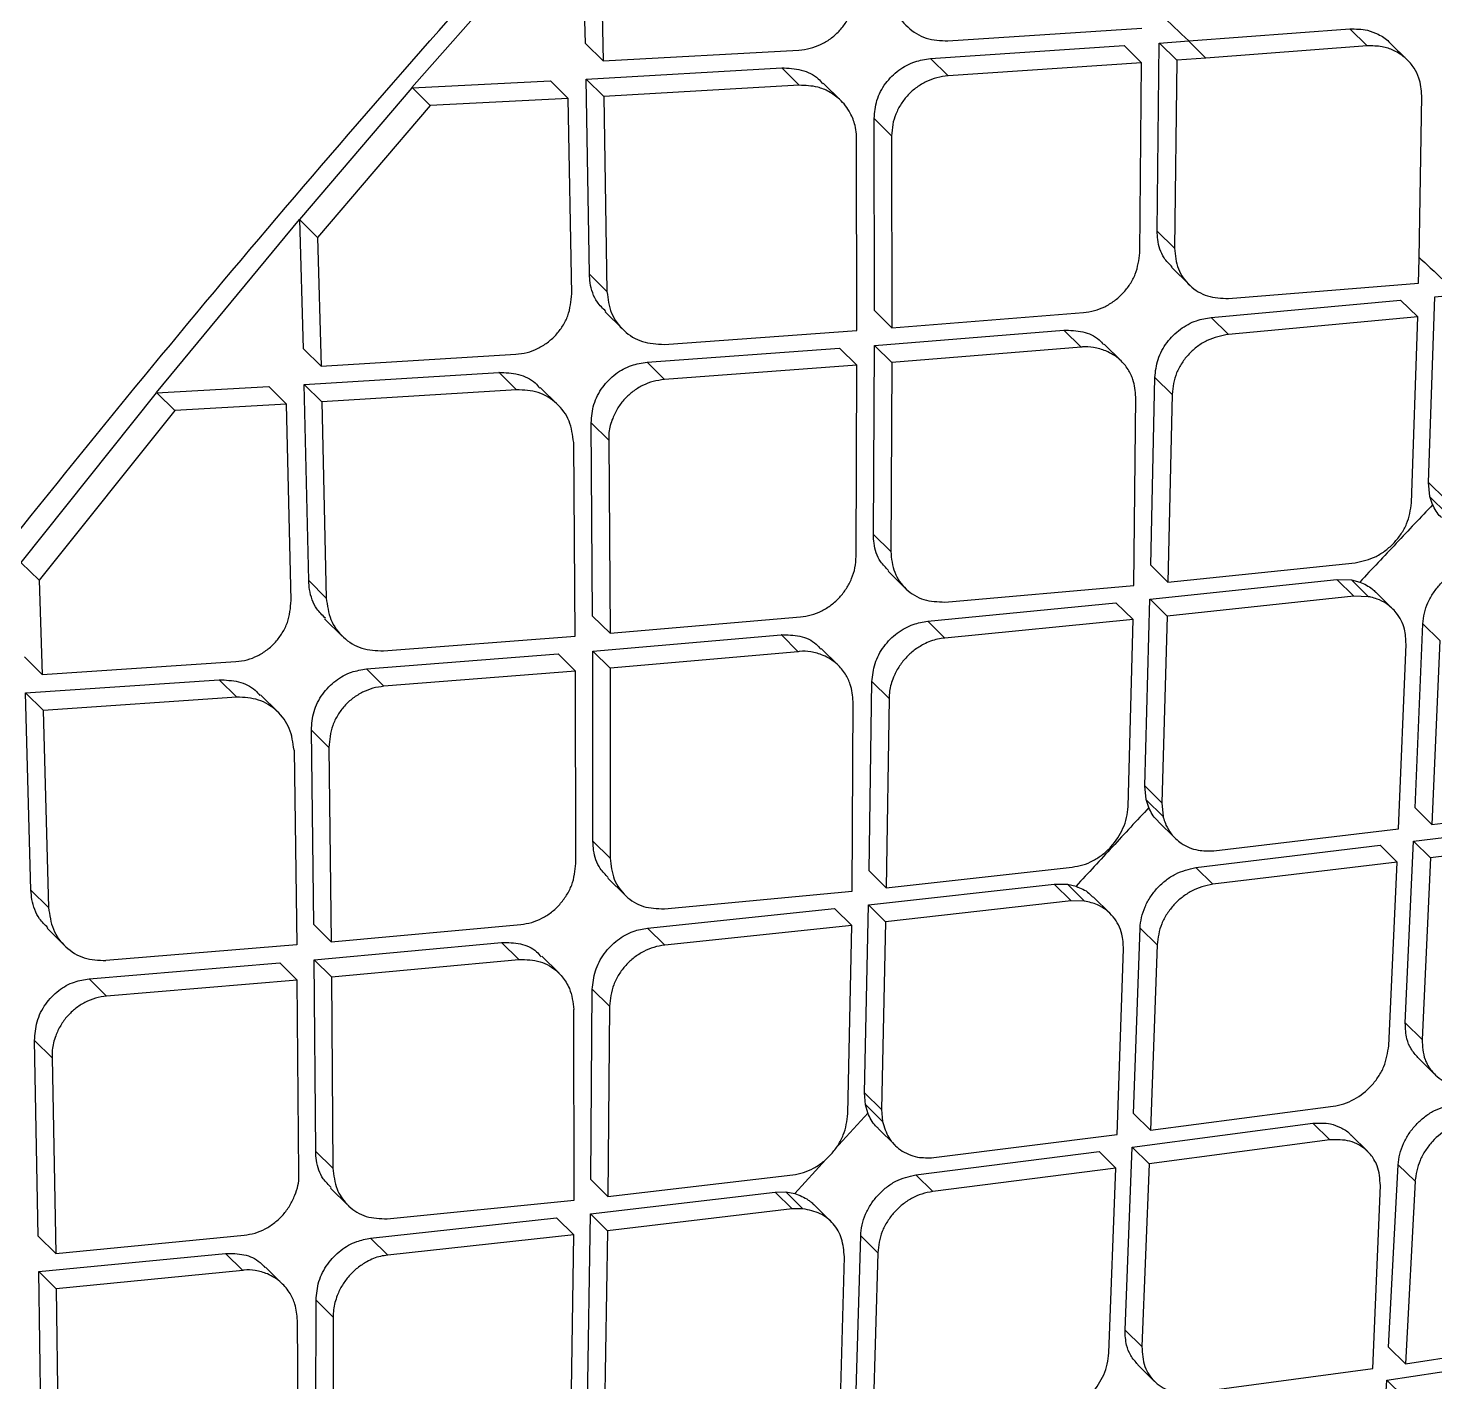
# Model space of a CAD drawing. Extents: x 525 to 613, y 487 to 635.
# Drawn here: x 534.818 to 536.027, y 580.897 to 582.06 of the extents above; entities that cross this region are included whole.
import ezdxf

# ---------------------------------------------------------------- set-up
doc = ezdxf.new("R2010")
doc.units = 0
doc.header["$MEASUREMENT"] = 0
doc.layers.add('1', color=4, linetype='Continuous')
doc.layers.add('STD TEST', color=3, linetype='Continuous')

# ---------------------------------------------------------------- blocks, each defined once
blk = doc.blocks.new('2023 VANGUARD')
at = {"layer": '1', "color": 3, "linetype": 'Continuous', "lineweight": 25}
for p, q in [((-33.6629, -10.6445), (-33.6657, -10.5177)), ((-33.6504, -10.5333), (-33.6476, -10.6595)), ((-33.8034, -10.6726), (-33.7052, -10.5612)), ((-33.3513, -10.6423), (-33.1847, -10.6313)), ((-33.1444, -10.6423), (-33.006, -10.6319)), ((-32.9912, -10.6466), (-33.006, -10.6319)), ((-33.6476, -10.6595), (-33.6629, -10.6445)), ((-33.3663, -10.6575), (-33.1999, -10.6463)), ((-33.1849, -10.661), (-33.1999, -10.6463)), ((-33.1715, -10.8056), (-33.1698, -10.6441)), ((-33.1698, -10.6441), (-33.1445, -10.6423)), ((-33.1697, -10.6441), (-33.1548, -10.6589)), ((-33.1297, -10.657), (-33.1446, -10.6423)), ((-32.9912, -10.6466), (-33.1297, -10.657)), ((-32.9565, -10.6587), (-32.9713, -10.6441)), ((-33.6476, -10.6595), (-33.4794, -10.6501)), ((-33.3512, -10.6723), (-33.3662, -10.6575)), ((-33.1548, -10.6589), (-33.1567, -10.8202)), ((-33.1297, -10.657), (-33.1548, -10.6589)), ((-33.8119, -10.6824), (-33.8034, -10.6726)), ((-33.6623, -10.675), (-33.4942, -10.6654)), ((-33.4942, -10.6654), (-33.4791, -10.6804)), ((-33.1849, -10.661), (-33.3512, -10.6723)), ((-33.1865, -10.8242), (-33.1849, -10.661)), ((-33.9083, -10.7957), (-33.8118, -10.6826)), ((-33.8118, -10.6827), (-33.6929, -10.6767)), ((-33.7961, -10.6978), (-33.8114, -10.6827)), ((-33.6776, -10.6917), (-33.6929, -10.6767)), ((-33.6594, -10.8426), (-33.6623, -10.675)), ((-33.647, -10.6901), (-33.6622, -10.675)), ((-33.4791, -10.6804), (-33.647, -10.6901)), ((-33.4434, -10.6935), (-33.4585, -10.6786)), ((-33.6776, -10.6917), (-33.7961, -10.6978)), ((-33.6746, -10.8595), (-33.6776, -10.6917)), ((-33.647, -10.6901), (-33.6443, -10.8576)), ((-32.9465, -10.8292), (-32.9442, -10.6894)), ((-33.7961, -10.6978), (-33.8929, -10.8112)), ((-33.4145, -10.874), (-33.4147, -10.7089)), ((-33.3997, -10.7238), (-33.4147, -10.7089)), ((-33.4295, -10.891), (-33.43, -10.7258)), ((-33.3997, -10.7238), (-33.3995, -10.8888)), ((-34.0315, -10.9444), (-33.9085, -10.7956)), ((-33.9052, -10.9067), (-33.9083, -10.7957)), ((-33.8929, -10.8112), (-33.9083, -10.796)), ((-33.1567, -10.8202), (-33.1715, -10.8056)), ((-33.8929, -10.8112), (-33.8899, -10.9217)), ((-32.9469, -10.8504), (-32.9465, -10.8292)), ((-33.1591, -10.8369), (-33.1442, -10.8516)), ((-33.6443, -10.8576), (-33.6594, -10.8426)), ((-33.1102, -10.8636), (-32.9469, -10.8504)), ((-33.1251, -10.8798), (-32.9624, -10.8649)), ((-32.9477, -10.8794), (-32.9624, -10.8649)), ((-32.9385, -11.0215), (-32.933, -10.8621)), ((-32.933, -10.8621), (-32.9124, -10.8602)), ((-33.6458, -10.8751), (-33.6307, -10.89)), ((-33.4145, -10.874), (-33.3995, -10.8888)), ((-33.3995, -10.8888), (-33.235, -10.8757)), ((-33.1103, -10.8944), (-33.1251, -10.8798)), ((-32.9477, -10.8794), (-33.1103, -10.8944)), ((-32.953, -11.039), (-32.9477, -10.8794)), ((-33.5952, -10.903), (-33.4295, -10.891)), ((-33.4145, -10.9039), (-33.2518, -10.8907)), ((-33.2369, -10.9054), (-33.2518, -10.8907)), ((-33.8899, -10.9217), (-33.9052, -10.9067)), ((-33.8899, -10.9217), (-33.7226, -10.9115)), ((-33.6099, -10.9183), (-33.4445, -10.9062)), ((-33.4295, -10.9209), (-33.4445, -10.9062)), ((-33.4154, -11.0663), (-33.4145, -10.9039)), ((-33.3996, -10.9186), (-33.4145, -10.9039)), ((-33.2369, -10.9054), (-33.3996, -10.9186)), ((-33.2023, -10.9174), (-33.2172, -10.9028)), ((-33.5949, -10.9332), (-33.6099, -10.9183)), ((-33.4295, -10.9209), (-33.5949, -10.9332)), ((-33.4302, -11.0851), (-33.4295, -10.9209)), ((-33.3996, -10.9186), (-33.4005, -11.0809)), ((-33.9044, -10.9374), (-33.7372, -10.927)), ((-33.9006, -11.1059), (-33.9044, -10.9374)), ((-33.8892, -10.9524), (-33.9044, -10.9374)), ((-33.7372, -10.9269), (-33.7221, -10.9419)), ((-33.177, -11.0927), (-33.1736, -10.9313)), ((-33.1588, -10.9459), (-33.1736, -10.9313)), ((-34.1476, -11.0902), (-34.0314, -10.9446)), ((-34.0314, -10.9446), (-33.9349, -10.9392)), ((-34.0157, -10.9597), (-34.0311, -10.9446)), ((-33.9349, -10.9392), (-33.9196, -10.9542)), ((-33.7221, -10.9419), (-33.8892, -10.9524)), ((-33.6865, -10.9549), (-33.7016, -10.94)), ((-33.1916, -11.1102), (-33.1899, -10.9482)), ((-33.1588, -10.9459), (-33.1623, -11.1072)), ((-34.0157, -10.9597), (-34.1323, -11.1056)), ((-33.9196, -10.9542), (-34.0157, -10.9597)), ((-33.9157, -11.123), (-33.9196, -10.9542)), ((-33.8892, -10.9524), (-33.8855, -11.1209)), ((-33.6567, -11.1363), (-33.6579, -10.9703)), ((-33.6428, -10.9852), (-33.6579, -10.9703)), ((-33.6428, -10.9852), (-33.6417, -11.1511)), ((-33.6715, -11.1535), (-33.6729, -10.9873)), ((-32.9373, -11.0337), (-32.9385, -11.0215)), ((-32.9239, -11.0359), (-32.9385, -11.0215)), ((-32.9349, -11.0406), (-32.9373, -11.0337)), ((-32.9226, -11.0483), (-32.9372, -11.0339)), ((-33.4005, -11.0809), (-33.4154, -11.0663)), ((-34.1323, -11.1056), (-34.1476, -11.0905)), ((-33.177, -11.0927), (-33.1623, -11.1072)), ((-33.1623, -11.1072), (-33.0015, -11.0905)), ((-34.1323, -11.1056), (-34.1297, -11.1865)), ((-33.8855, -11.1209), (-33.9006, -11.1059)), ((-33.4028, -11.0978), (-33.388, -11.1124)), ((-33.1778, -11.1219), (-33.0172, -11.105)), ((-33.0172, -11.105), (-33.0046, -11.1053)), ((-33.0026, -11.1194), (-33.0171, -11.105)), ((-33.0046, -11.1053), (-32.9975, -11.1072)), ((-32.99, -11.1197), (-33.0046, -11.1053)), ((-33.354, -11.1243), (-33.1916, -11.1102)), ((-33.0026, -11.1194), (-33.1631, -11.1364)), ((-32.99, -11.1197), (-33.0026, -11.1194)), ((-32.9691, -11.1303), (-32.9837, -11.1159)), ((-33.3687, -11.1407), (-33.207, -11.1249)), ((-33.1923, -11.1394), (-33.207, -11.1249)), ((-33.1823, -11.2822), (-33.1778, -11.1219)), ((-33.1631, -11.1364), (-33.1777, -11.1219)), ((-33.8869, -11.1386), (-33.8718, -11.1535)), ((-33.6417, -11.1511), (-33.6567, -11.1363)), ((-33.6417, -11.1511), (-33.4781, -11.1371)), ((-33.3687, -11.1407), (-33.354, -11.1553)), ((-33.1923, -11.1394), (-33.354, -11.1553)), ((-33.1966, -11.3), (-33.1923, -11.1394)), ((-33.1631, -11.1364), (-33.1677, -11.2967)), ((-32.95, -11.3011), (-32.9433, -11.1429)), ((-32.9287, -11.1573), (-32.9433, -11.1429)), ((-33.8363, -11.1663), (-33.6715, -11.1535)), ((-33.6565, -11.1664), (-33.4947, -11.1524)), ((-33.4799, -11.167), (-33.4947, -11.1523)), ((-33.6564, -11.3297), (-33.6565, -11.1664)), ((-33.6416, -11.1811), (-33.6565, -11.1664)), ((-33.4799, -11.167), (-33.6416, -11.1811)), ((-33.4454, -11.1789), (-33.4602, -11.1643)), ((-32.9642, -11.319), (-32.9577, -11.1606)), ((-32.9287, -11.1573), (-32.9355, -11.3155)), ((-34.1297, -11.1865), (-34.1449, -11.1714)), ((-34.1297, -11.1865), (-33.9631, -11.1755)), ((-33.8509, -11.1818), (-33.6863, -11.1688)), ((-33.6714, -11.1836), (-33.6863, -11.1688)), ((-34.144, -11.2023), (-33.9776, -11.1911)), ((-33.9776, -11.1911), (-33.9624, -11.206)), ((-33.8359, -11.1967), (-33.8509, -11.1818)), ((-33.6714, -11.1836), (-33.8359, -11.1967)), ((-33.671, -11.3488), (-33.6714, -11.1836)), ((-33.6416, -11.1811), (-33.6415, -11.3444)), ((-34.1392, -11.3718), (-34.144, -11.2023)), ((-34.1287, -11.2173), (-34.1439, -11.2023)), ((-33.9269, -11.219), (-33.942, -11.2041)), ((-33.4191, -11.3551), (-33.4166, -11.1927)), ((-33.4019, -11.2073), (-33.4166, -11.1927)), ((-33.9624, -11.206), (-34.1287, -11.2174)), ((-33.4335, -11.3728), (-33.4328, -11.2098)), ((-33.4019, -11.2073), (-33.4044, -11.3697)), ((-34.1287, -11.2174), (-34.1241, -11.3868)), ((-33.8961, -11.4013), (-33.8983, -11.2343)), ((-33.8833, -11.2492), (-33.8983, -11.2343)), ((-33.9132, -11.2515), (-33.9108, -11.4187)), ((-33.8833, -11.2492), (-33.8812, -11.4161)), ((-33.1811, -11.2939), (-33.1823, -11.2822)), ((-33.1677, -11.2967), (-33.1823, -11.2823)), ((-33.1788, -11.3009), (-33.1811, -11.2939)), ((-33.1665, -11.3085), (-33.1811, -11.2941)), ((-33.1677, -11.2967), (-33.1665, -11.3085)), ((-32.9355, -11.3155), (-32.95, -11.3011)), ((-32.9355, -11.3155), (-32.7775, -11.2959)), ((-33.1707, -11.3127), (-33.1561, -11.3271)), ((-32.9512, -11.3298), (-32.795, -11.3103)), ((-33.1228, -11.3379), (-32.9642, -11.319)), ((-32.7805, -11.3245), (-32.9367, -11.3441)), ((-33.6416, -11.3444), (-33.6564, -11.3297)), ((-33.1384, -11.3524), (-32.9799, -11.3333)), ((-32.9654, -11.3477), (-32.9799, -11.3333)), ((-32.9584, -11.4859), (-32.9512, -11.3298)), ((-32.9367, -11.3441), (-32.9512, -11.3298)), ((-32.9654, -11.3477), (-33.1238, -11.3668)), ((-32.9726, -11.5054), (-32.9654, -11.3477)), ((-32.9367, -11.3441), (-32.944, -11.5002)), ((-33.6437, -11.3614), (-33.6288, -11.376)), ((-33.4044, -11.3697), (-33.4191, -11.3551)), ((-33.4044, -11.3697), (-33.2445, -11.352)), ((-33.1383, -11.3524), (-33.1238, -11.3668)), ((-34.1241, -11.3868), (-34.1392, -11.3718)), ((-33.595, -11.3878), (-33.4335, -11.3728)), ((-33.4196, -11.3845), (-33.26, -11.3667)), ((-33.26, -11.3666), (-33.2485, -11.3668)), ((-33.26, -11.3666), (-33.2454, -11.3811)), ((-33.2485, -11.3668), (-33.2413, -11.3685)), ((-33.2339, -11.3812), (-33.2485, -11.3668)), ((-33.4231, -11.5459), (-33.4196, -11.3845)), ((-33.4049, -11.399), (-33.4196, -11.3845)), ((-33.2454, -11.3811), (-33.4049, -11.3991)), ((-33.2339, -11.3812), (-33.2454, -11.3811)), ((-33.212, -11.3919), (-33.2266, -11.3775)), ((-33.6095, -11.4044), (-33.4487, -11.3877)), ((-33.434, -11.4022), (-33.4487, -11.3877)), ((-34.1253, -11.4046), (-34.1102, -11.4195)), ((-33.8812, -11.4161), (-33.8961, -11.4013)), ((-33.8812, -11.4161), (-33.7184, -11.4013)), ((-33.5947, -11.419), (-33.6095, -11.4044)), ((-33.434, -11.4022), (-33.5947, -11.419)), ((-33.4373, -11.5638), (-33.434, -11.4022)), ((-33.4049, -11.399), (-33.4085, -11.5603)), ((-33.1919, -11.5637), (-33.1863, -11.4045)), ((-33.1717, -11.4188), (-33.1862, -11.4045)), ((-33.9108, -11.4187), (-34.0748, -11.4323)), ((-33.8958, -11.4316), (-33.7348, -11.4167)), ((-33.72, -11.4314), (-33.7348, -11.4167)), ((-33.1717, -11.4188), (-33.1774, -11.578)), ((-34.0893, -11.448), (-33.9255, -11.4342)), ((-33.9105, -11.449), (-33.9255, -11.4342)), ((-33.8946, -11.596), (-33.8958, -11.4316)), ((-33.8958, -11.4316), (-33.8809, -11.4463)), ((-33.8809, -11.4463), (-33.72, -11.4314)), ((-33.6855, -11.4432), (-33.7004, -11.4286)), ((-33.2059, -11.5817), (-33.2005, -11.4223)), ((-34.0892, -11.448), (-34.0742, -11.4628)), ((-33.9105, -11.449), (-34.0742, -11.4628)), ((-33.9091, -11.6151), (-33.9105, -11.449)), ((-33.8809, -11.4463), (-33.8798, -11.6106)), ((-33.6583, -11.6204), (-33.6569, -11.457)), ((-33.6421, -11.4716), (-33.6569, -11.457)), ((-33.6726, -11.6382), (-33.6729, -11.4743)), ((-33.6421, -11.4716), (-33.6436, -11.6349)), ((-32.944, -11.5002), (-32.9584, -11.4859)), ((-34.1329, -11.669), (-34.1361, -11.501)), ((-34.1211, -11.5159), (-34.1361, -11.501)), ((-34.1211, -11.5159), (-34.1179, -11.6838)), ((-32.9476, -11.5157), (-32.9332, -11.5299)), ((-33.4223, -11.5561), (-33.4231, -11.5459)), ((-33.4085, -11.5603), (-33.4231, -11.5459)), ((-33.4199, -11.563), (-33.4482, -11.594)), ((-33.4077, -11.5705), (-33.4223, -11.556)), ((-33.4202, -11.5632), (-33.4223, -11.5561)), ((-33.4085, -11.5603), (-33.4077, -11.5705)), ((-33.1774, -11.578), (-33.1919, -11.5637)), ((-33.1774, -11.578), (-33.0204, -11.5575)), ((-33.4114, -11.5765), (-33.3968, -11.5909)), ((-33.193, -11.5925), (-33.0377, -11.572)), ((-33.0233, -11.5863), (-33.0377, -11.572)), ((-33.3636, -11.6016), (-33.2059, -11.5817)), ((-33.0233, -11.5863), (-33.1785, -11.6069)), ((-32.9907, -11.5963), (-33.0051, -11.5821)), ((-33.8947, -11.5959), (-33.8798, -11.6106)), ((-33.4564, -11.6031), (-33.483, -11.6324)), ((-33.379, -11.6163), (-33.2215, -11.5963)), ((-33.207, -11.6106), (-33.2215, -11.5963)), ((-33.1992, -11.7497), (-33.193, -11.5925)), ((-33.1785, -11.6069), (-33.193, -11.5926)), ((-33.207, -11.6106), (-33.3644, -11.6307)), ((-33.2131, -11.7694), (-33.207, -11.6106)), ((-33.1785, -11.6069), (-33.1847, -11.7639)), ((-32.9727, -11.7643), (-32.9644, -11.6077)), ((-32.95, -11.6219), (-32.9644, -11.6077)), ((-33.6436, -11.6349), (-33.6583, -11.6204)), ((-33.6436, -11.6349), (-33.4846, -11.6164)), ((-33.3644, -11.6307), (-33.379, -11.6163)), ((-32.9864, -11.7827), (-32.9798, -11.6256)), ((-32.95, -11.6219), (-32.9583, -11.7786)), ((-33.8818, -11.6277), (-33.867, -11.6424)), ((-33.8332, -11.6541), (-33.6726, -11.6382)), ((-33.6586, -11.65), (-33.4999, -11.6312)), ((-33.4999, -11.6312), (-33.4905, -11.6311)), ((-33.4999, -11.6312), (-33.4853, -11.6456)), ((-33.4905, -11.6311), (-33.483, -11.6324)), ((-33.4759, -11.6455), (-33.4905, -11.6311)), ((-33.6611, -11.8124), (-33.6586, -11.65)), ((-33.6439, -11.6645), (-33.6586, -11.65)), ((-33.4853, -11.6456), (-33.6439, -11.6645)), ((-33.4759, -11.6455), (-33.4853, -11.6456)), ((-33.452, -11.6564), (-33.4666, -11.6419)), ((-33.8475, -11.6709), (-33.6876, -11.6533)), ((-33.6729, -11.6678), (-33.6876, -11.6533)), ((-34.1179, -11.6838), (-34.1329, -11.669)), ((-34.1179, -11.6838), (-33.9559, -11.6682)), ((-33.8475, -11.6709), (-33.8327, -11.6855)), ((-33.6729, -11.6678), (-33.8327, -11.6855)), ((-33.6751, -11.8304), (-33.6729, -11.6678)), ((-33.6439, -11.6645), (-33.6465, -11.8268)), ((-33.4309, -11.8292), (-33.4263, -11.6689)), ((-33.4117, -11.6833), (-33.4263, -11.6689)), ((-34.1324, -11.6994), (-33.9722, -11.6838)), ((-33.9573, -11.6985), (-33.9722, -11.6838)), ((-33.4447, -11.8474), (-33.4403, -11.6869)), ((-33.4117, -11.6833), (-33.4164, -11.8435)), ((-34.1302, -11.8648), (-34.1324, -11.6994)), ((-34.1175, -11.7142), (-34.1324, -11.6994)), ((-33.9573, -11.6985), (-34.1175, -11.7142)), ((-33.923, -11.7102), (-33.9378, -11.6956)), ((-34.1175, -11.7142), (-34.1153, -11.8795)), ((-33.8947, -11.8885), (-33.8943, -11.724)), ((-33.8795, -11.7386), (-33.8943, -11.724)), ((-33.9088, -11.9064), (-33.9102, -11.7414)), ((-33.8795, -11.7386), (-33.8799, -11.903)), ((-33.1847, -11.7639), (-33.1992, -11.7497)), ((-32.9583, -11.7786), (-32.804, -11.7554)), ((-32.9743, -11.7928), (-32.8201, -11.7695)), ((-32.9583, -11.7786), (-32.9727, -11.7644)), ((-33.1882, -11.7795), (-33.1738, -11.7938)), ((-33.1418, -11.8037), (-32.9864, -11.7827)), ((-32.9831, -11.9488), (-32.9743, -11.7928)), ((-32.9599, -11.8069), (-32.9742, -11.7928))]:
    blk.add_line(p, q, dxfattribs=at)
for points, knots in [([(-37.6927, -11.744), (-37.6779, -11.7194), (-37.6484, -11.6706), (-37.6039, -11.5977), (-37.5592, -11.5254), (-37.5144, -11.4538), (-37.4695, -11.3827), (-37.4246, -11.3123), (-37.3795, -11.2425), (-37.3343, -11.1732), (-37.2891, -11.1046), (-37.2437, -11.0365), (-37.1983, -10.969), (-37.1528, -10.9021), (-37.1073, -10.8358), (-37.0617, -10.77), (-37.016, -10.7049), (-36.9703, -10.6402), (-36.9245, -10.5762), (-36.8787, -10.5127), (-36.8329, -10.4498), (-36.7871, -10.3874), (-36.7412, -10.3256), (-36.6953, -10.2643), (-36.6493, -10.2036), (-36.6034, -10.1434), (-36.5575, -10.0837), (-36.4716, -9.9731), (-36.3454, -9.8141), (-36.1779, -9.6097), (-36.0112, -9.4124), (-35.7853, -9.1528), (-35.4945, -8.8332), (-35.1292, -8.456), (-34.7543, -8.093), (-34.3683, -7.7416), (-33.9743, -7.4036), (-33.5678, -7.0761), (-33.1514, -6.761), (-32.8276, -6.5311), (-32.6019, -6.3774), (-32.4787, -6.2951), (-32.3544, -6.2135), (-32.2289, -6.1328), (-32.1022, -6.0528), (-31.9745, -5.9737), (-31.8886, -5.9217), (-31.8455, -5.8957)], [0, 0, 0, 0, 0.010281, 0.020506, 0.030676, 0.040791, 0.050851, 0.060857, 0.070809, 0.080706, 0.090551, 0.100342, 0.11008, 0.119765, 0.129398, 0.138978, 0.148505, 0.157981, 0.167405, 0.176777, 0.186097, 0.195366, 0.204583, 0.213749, 0.222863, 0.231927, 0.24094, 0.249901, 0.282233, 0.313862, 0.344789, 0.375015, 0.437453, 0.499961, 0.563557, 0.624854, 0.687397, 0.749996, 0.812292, 0.874935, 0.892611, 0.910351, 0.928154, 0.94602, 0.963949, 0.981943, 1, 1, 1, 1]), ([(-37.4657, -11.8803), (-37.111, -11.2922), (-36.7227, -10.7284), (-36.0898, -9.9192), (-35.87, -9.6551), (-35.4154, -9.1414), (-35.1807, -8.892), (-34.6967, -8.408), (-34.4475, -8.1734), (-33.9342, -7.7191), (-33.67, -7.4992), (-32.8602, -6.8658), (-32.2965, -6.4777), (-31.709, -6.1233)], [0, 0, 0, 0, 0.25, 0.25, 0.375, 0.375, 0.5, 0.5, 0.625, 0.625, 0.75, 0.75, 1, 1, 1, 1]), ([(-37.2308, -12.4007), (-37.0904, -12.1673), (-36.8099, -11.701), (-36.3471, -11.0276), (-35.8552, -10.3749), (-35.3323, -9.7454), (-34.8117, -9.1738), (-34.3003, -8.6566), (-33.8029, -8.1902), (-33.2873, -7.7427), (-32.7537, -7.3158), (-32.2048, -6.9078), (-31.8256, -6.6554), (-31.6359, -6.5291)], [0, 0, 0, 0, 0.100069, 0.199912, 0.299747, 0.399786, 0.499827, 0.583023, 0.66622, 0.749552, 0.833045, 0.916507, 1, 1, 1, 1]), ([(-37.3156, -12.3429), (-37.1984, -12.1468), (-36.9645, -11.7555), (-36.5846, -11.1864), (-36.1846, -10.6321), (-35.7626, -10.0931), (-35.3194, -9.5702), (-34.8563, -9.0648), (-34.3742, -8.5781), (-33.8739, -8.11), (-33.3541, -7.6628), (-32.9551, -7.3383), (-32.7249, -7.1697), (-32.6793, -7.1363)], [0, 0, 0, 0, 0.097839, 0.195312, 0.292716, 0.390217, 0.487928, 0.58558, 0.683045, 0.7805, 0.878101, 0.975876, 1, 1, 1, 1]), ([(-36.5844, -12.6075), (-36.464, -12.3858), (-36.2231, -11.9422), (-35.8211, -11.2995), (-35.3878, -10.6788), (-34.921, -10.0858), (-34.422, -9.5225), (-33.8866, -8.9926), (-33.3179, -8.4943), (-32.7197, -8.0281), (-32.0988, -7.5903), (-31.6673, -7.326), (-31.4515, -7.1939)], [0, 0, 0, 0, 0.100262, 0.200594, 0.300842, 0.400493, 0.499762, 0.599107, 0.699009, 0.799378, 0.89967, 1, 1, 1, 1]), ([(-36.5587, -12.6208), (-36.4842, -12.4827), (-36.3425, -12.2201), (-36.1295, -11.8524), (-35.93, -11.5299), (-35.7478, -11.2506), (-35.5857, -11.0133), (-35.446, -10.8167), (-35.3458, -10.6805), (-35.2801, -10.593), (-35.2425, -10.5435), (-35.1927, -10.4784), (-35.128, -10.395), (-35.0461, -10.2917), (-34.9627, -10.1888), (-34.8201, -10.0165), (-34.6639, -9.8358), (-34.5153, -9.6724), (-34.4493, -9.6014), (-34.4201, -9.5704), (-34.4073, -9.5567), (-34.4016, -9.5507), (-34.3991, -9.5481), (-34.3979, -9.5468), (-34.3974, -9.5463), (-34.3971, -9.546), (-34.3971, -9.546), (-34.3971, -9.546), (-34.3971, -9.546), (-34.3969, -9.5458), (-34.3963, -9.5452), (-34.3938, -9.5425), (-34.3839, -9.5321), (-34.3618, -9.5088), (-34.3239, -9.4692), (-34.2637, -9.4072), (-34.1779, -9.3203), (-34.0625, -9.2064), (-33.9605, -9.1087), (-33.8804, -9.0337), (-33.8308, -8.9877), (-33.7786, -8.9399), (-33.7239, -8.8903), (-33.6666, -8.8391), (-33.6067, -8.7862), (-33.5458, -8.733), (-33.3469, -8.5616), (-33.0016, -8.2801), (-32.4967, -7.9046), (-31.9756, -7.5477), (-31.6163, -7.3285), (-31.4367, -7.2188)], [0, 0, 0, 0, 0.062481, 0.118844, 0.169135, 0.213352, 0.251461, 0.283422, 0.309236, 0.318658, 0.3269, 0.333965, 0.351242, 0.368824, 0.386373, 0.403893, 0.457678, 0.481272, 0.491642, 0.496202, 0.498209, 0.499091, 0.49948, 0.499651, 0.499785, 0.499785, 0.499785, 0.499787, 0.499791, 0.499809, 0.499878, 0.500152, 0.501246, 0.505611, 0.512881, 0.523059, 0.53994, 0.561408, 0.587481, 0.596044, 0.605011, 0.61438, 0.624154, 0.634334, 0.64492, 0.655914, 0.66648, 0.749216, 0.832806, 0.916374, 1, 1, 1, 1]), ([(-36.028, -12.6851), (-36.0203, -12.6708), (-36.0001, -12.6334), (-35.9633, -12.5653), (-35.9205, -12.4863), (-35.8782, -12.4089), (-35.8416, -12.3431), (-35.8063, -12.2809), (-35.7702, -12.2184), (-35.7041, -12.1053), (-35.608, -11.9452), (-35.4469, -11.6868), (-35.2442, -11.3793), (-34.9801, -11.0058), (-34.6876, -10.6218), (-34.3631, -10.232), (-33.9928, -9.8253), (-33.5678, -9.4044), (-33.0834, -8.9749), (-32.6316, -8.6145), (-32.2237, -8.3152), (-31.9601, -8.1342), (-31.7862, -8.0195), (-31.7047, -7.9666), (-31.6225, -7.9141), (-31.5425, -7.8637), (-31.4601, -7.8126), (-31.3786, -7.7635), (-31.322, -7.7294), (-31.2958, -7.7137)], [0, 0, 0, 0, 0.007015, 0.018363, 0.033423, 0.04585, 0.056436, 0.065972, 0.076735, 0.087613, 0.12255, 0.157338, 0.219068, 0.281467, 0.354683, 0.427219, 0.500115, 0.591822, 0.685047, 0.779146, 0.840884, 0.903128, 0.916964, 0.930722, 0.945004, 0.958992, 0.971501, 0.986828, 1, 1, 1, 1]), ([(-36.0137, -12.6923), (-35.9026, -12.4886), (-35.6804, -12.0815), (-35.3071, -11.4932), (-34.9061, -10.9248), (-34.4755, -10.3806), (-34.0141, -9.8654), (-33.5219, -9.38), (-33, -8.9233), (-32.4515, -8.4952), (-31.8819, -8.0924), (-31.4858, -7.8491), (-31.2877, -7.7275)], [0, 0, 0, 0, 0.100345, 0.20059, 0.300906, 0.400755, 0.500092, 0.599382, 0.699069, 0.799349, 0.899659, 1, 1, 1, 1]), ([(-35.288, -12.7696), (-35.1623, -12.5508), (-34.9109, -12.1133), (-34.4827, -11.4878), (-34.0185, -10.8887), (-33.5147, -10.3221), (-32.9728, -9.7916), (-32.3966, -9.2987), (-31.7922, -8.8402), (-31.367, -8.5668), (-31.1545, -8.4301)], [0, 0, 0, 0, 0.125001, 0.250001, 0.375003, 0.499997, 0.624991, 0.749994, 0.874996, 1, 1, 1, 1]), ([(-26.2566, -9.0066), (-26.2864, -9.0326), (-26.3462, -9.0848), (-26.4359, -9.1634), (-26.5259, -9.2425), (-26.6162, -9.322), (-26.7068, -9.4021), (-26.7976, -9.4826), (-26.9625, -9.6292), (-27.2007, -9.8424), (-27.5634, -10.1702), (-27.9771, -10.5489), (-28.6449, -11.1694), (-29.5104, -11.9931), (-30.387, -12.8555), (-31.0802, -13.5544), (-31.5958, -14.0829), (-32.1064, -14.615), (-32.5004, -15.0325), (-32.7801, -15.3322), (-32.9483, -15.5135), (-33.1156, -15.6948), (-33.282, -15.8763), (-33.4475, -16.0578), (-33.6121, -16.2395), (-33.7759, -16.4212), (-33.9388, -16.6031), (-34.1008, -16.785), (-34.2619, -16.967), (-34.4222, -17.1491), (-34.5284, -17.2708), (-34.5815, -17.3315)], [0, 0, 0, 0, 0.010126, 0.020295, 0.030505, 0.040758, 0.051054, 0.061392, 0.071773, 0.107388, 0.142994, 0.196448, 0.250296, 0.375054, 0.500194, 0.562652, 0.625129, 0.687783, 0.750122, 0.771141, 0.792123, 0.813067, 0.833974, 0.854846, 0.875682, 0.896484, 0.917252, 0.937986, 0.958689, 0.97936, 1, 1, 1, 1]), ([(-34.2953, -16.3564), (-34.1482, -16.2012), (-33.8522, -15.8888), (-33.42, -15.4314), (-33.0101, -14.9978), (-32.6366, -14.6027), (-32.2647, -14.2094), (-31.8859, -13.8093), (-31.4915, -13.3934), (-31.1636, -13.0484), (-30.8998, -12.7711), (-30.6977, -12.5589), (-30.4946, -12.3458), (-30.2801, -12.1209), (-30.0435, -11.873), (-29.7782, -11.5954), (-29.4728, -11.2761), (-29.1252, -10.9132), (-28.7335, -10.5043), (-28.3069, -10.0592), (-27.8593, -9.5924), (-27.5544, -9.2736), (-27.4031, -9.1154)], [0, 0, 0, 0, 0.064164, 0.129134, 0.188798, 0.243179, 0.292266, 0.351199, 0.408496, 0.464259, 0.494029, 0.523343, 0.552199, 0.582361, 0.616634, 0.655054, 0.697624, 0.749251, 0.805912, 0.867594, 0.93432, 1, 1, 1, 1]), ([(-26.5548, -9.3729), (-26.8823, -9.6598), (-27.5372, -10.2335), (-28.505, -11.1178), (-29.4609, -12.0181), (-30.4026, -12.9353), (-31.3297, -13.8678), (-32.2405, -14.8151), (-33.1358, -15.775), (-33.7174, -16.4252), (-34.0082, -16.7503)], [0, 0, 0, 0, 0.125, 0.25, 0.375, 0.5, 0.625, 0.75, 0.875, 1, 1, 1, 1]), ([(-25.4146, -10.4282), (-25.7372, -10.6679), (-26.3791, -11.1448), (-27.2948, -11.9177), (-28.1843, -12.7094), (-29.0476, -13.5262), (-29.8857, -14.3564), (-30.7025, -15.1973), (-31.4896, -16.0589), (-32.2522, -16.9521), (-32.7261, -17.5775), (-32.9643, -17.8919)], [0, 0, 0, 0, 0.113392, 0.225638, 0.337341, 0.448782, 0.560233, 0.669481, 0.778832, 0.888788, 1, 1, 1, 1]), ([(-33.4794, -10.6501), (-33.4762, -10.6498), (-33.4698, -10.649), (-33.4606, -10.6456), (-33.4522, -10.6407), (-33.4447, -10.6341), (-33.4386, -10.6263), (-33.4342, -10.6176), (-33.4314, -10.6082), (-33.4311, -10.6019), (-33.4309, -10.5987)], [0, 0, 0, 0, 0.129358, 0.25141, 0.376176, 0.49939, 0.622605, 0.747694, 0.870044, 1, 1, 1, 1]), ([(-33.4004, -10.5969), (-33.3996, -10.6033), (-33.398, -10.6161), (-33.3866, -10.6311), (-33.3707, -10.6413), (-33.3577, -10.642), (-33.3513, -10.6423)], [0, 0, 0, 0, 0.248748, 0.500493, 0.751995, 1, 1, 1, 1]), ([(-33.1846, -10.6045), (-33.1793, -10.6095), (-33.1659, -10.6221), (-33.1526, -10.6346), (-33.1445, -10.6422)], [0, 0, 0, 0, 0.396719, 1, 1, 1, 1]), ([(-33.006, -10.6319), (-33.0009, -10.632), (-32.9922, -10.6321), (-32.9811, -10.6366), (-32.9745, -10.6405), (-32.9718, -10.6438), (-32.9714, -10.6442)], [0, 0, 0, 0, 0.387829, 0.648619, 0.953624, 1, 1, 1, 1]), ([(-32.9442, -10.6894), (-32.9447, -10.6842), (-32.9454, -10.6756), (-32.9508, -10.6651), (-32.9578, -10.6567), (-32.9673, -10.6505), (-32.9788, -10.6466), (-32.9868, -10.6466), (-32.9912, -10.6466)], [0, 0, 0, 0, 0.211833, 0.346438, 0.499989, 0.683221, 0.827727, 1, 1, 1, 1]), ([(-33.4147, -10.7089), (-33.4143, -10.7037), (-33.4134, -10.6932), (-33.4056, -10.6784), (-33.394, -10.6669), (-33.3803, -10.6595), (-33.3708, -10.6581), (-33.3663, -10.6575)], [0, 0, 0, 0, 0.209567, 0.419559, 0.620319, 0.81625, 1, 1, 1, 1]), ([(-33.4942, -10.6654), (-33.4885, -10.6657), (-33.4771, -10.6663), (-33.4648, -10.672), (-33.4602, -10.6776), (-33.459, -10.6791)], [0, 0, 0, 0, 0.425464, 0.850103, 1, 1, 1, 1]), ([(-33.3512, -10.6723), (-33.3544, -10.6727), (-33.3607, -10.6735), (-33.3699, -10.677), (-33.3783, -10.6819), (-33.3858, -10.6885), (-33.3919, -10.6963), (-33.3963, -10.705), (-33.3992, -10.7143), (-33.3995, -10.7206), (-33.3997, -10.7238)], [0, 0, 0, 0, 0.129602, 0.251355, 0.376342, 0.499374, 0.622447, 0.747765, 0.869804, 1, 1, 1, 1]), ([(-33.43, -10.7258), (-33.4299, -10.7254), (-33.4298, -10.7243), (-33.43, -10.7206), (-33.4312, -10.7135), (-33.4354, -10.7028), (-33.4432, -10.6927), (-33.4532, -10.6857), (-33.4647, -10.6809), (-33.4737, -10.6806), (-33.4791, -10.6804)], [0, 0, 0, 0, 0.01603, 0.04521, 0.143634, 0.295636, 0.501085, 0.657487, 0.792856, 1, 1, 1, 1]), ([(-33.1586, -10.8365), (-33.1611, -10.834), (-33.1675, -10.8277), (-33.1711, -10.8162), (-33.1715, -10.808), (-33.1716, -10.8056)], [0, 0, 0, 0, 0.316811, 0.796459, 1, 1, 1, 1]), ([(-33.235, -10.8757), (-33.2318, -10.8753), (-33.2256, -10.8744), (-33.2165, -10.8708), (-33.2082, -10.8658), (-33.2008, -10.8592), (-33.1947, -10.8514), (-33.1884, -10.8398), (-33.1873, -10.8305), (-33.1865, -10.8242)], [0, 0, 0, 0, 0.129015, 0.25137, 0.376449, 0.500099, 0.623728, 0.749115, 1, 1, 1, 1]), ([(-33.1567, -10.8202), (-33.1561, -10.8264), (-33.1548, -10.8388), (-33.1441, -10.8532), (-33.1289, -10.8628), (-33.1164, -10.8633), (-33.1102, -10.8636)], [0, 0, 0, 0, 0.24911, 0.500534, 0.751594, 1, 1, 1, 1]), ([(-32.9465, -10.8282), (-32.9422, -10.8322), (-32.9308, -10.8429), (-32.9194, -10.8536), (-32.9123, -10.8603)], [0, 0, 0, 0, 0.373503, 1, 1, 1, 1]), ([(-33.6453, -10.8746), (-33.6479, -10.8721), (-33.6546, -10.8655), (-33.6587, -10.8537), (-33.6593, -10.8451), (-33.6594, -10.8426)], [0, 0, 0, 0, 0.309387, 0.798577, 1, 1, 1, 1]), ([(-33.7226, -10.9115), (-33.7194, -10.9111), (-33.7131, -10.9103), (-33.7039, -10.9068), (-33.6955, -10.9018), (-33.6881, -10.8951), (-33.6821, -10.8873), (-33.6761, -10.8754), (-33.6752, -10.8659), (-33.6746, -10.8595)], [0, 0, 0, 0, 0.129178, 0.251509, 0.376225, 0.49967, 0.622883, 0.748365, 1, 1, 1, 1]), ([(-33.6443, -10.8576), (-33.6435, -10.864), (-33.6418, -10.8768), (-33.6304, -10.8919), (-33.6145, -10.902), (-33.6016, -10.9027), (-33.5952, -10.903)], [0, 0, 0, 0, 0.249108, 0.501085, 0.752393, 1, 1, 1, 1]), ([(-33.1736, -10.9313), (-33.173, -10.9261), (-33.1718, -10.9157), (-33.1638, -10.901), (-33.1521, -10.8895), (-33.1386, -10.882), (-33.1294, -10.8805), (-33.1251, -10.8798)], [0, 0, 0, 0, 0.21076, 0.421846, 0.625788, 0.82605, 1, 1, 1, 1]), ([(-33.2518, -10.8907), (-33.2463, -10.8909), (-33.2353, -10.8912), (-33.2234, -10.8964), (-33.2189, -10.9018), (-33.2177, -10.9032)], [0, 0, 0, 0, 0.422657, 0.844674, 1, 1, 1, 1]), ([(-33.1103, -10.8944), (-33.1165, -10.8956), (-33.1258, -10.8975), (-33.137, -10.9045), (-33.1444, -10.911), (-33.1505, -10.9188), (-33.1568, -10.9303), (-33.158, -10.9397), (-33.1588, -10.9459)], [0, 0, 0, 0, 0.250383, 0.375888, 0.499464, 0.62304, 0.748859, 1, 1, 1, 1]), ([(-33.1899, -10.9482), (-33.1904, -10.9431), (-33.1912, -10.9346), (-33.1965, -10.9239), (-33.2039, -10.915), (-33.2143, -10.9085), (-33.2255, -10.9055), (-33.2332, -10.9047), (-33.2366, -10.9053), (-33.2369, -10.9054)], [0, 0, 0, 0, 0.207831, 0.343531, 0.500231, 0.70542, 0.857165, 0.984182, 1, 1, 1, 1]), ([(-33.6579, -10.9703), (-33.6575, -10.965), (-33.6566, -10.9544), (-33.6488, -10.9395), (-33.6374, -10.9278), (-33.6238, -10.9204), (-33.6144, -10.919), (-33.6099, -10.9183)], [0, 0, 0, 0, 0.211105, 0.422654, 0.624379, 0.820328, 1, 1, 1, 1]), ([(-33.7372, -10.9269), (-33.7316, -10.9272), (-33.7202, -10.9278), (-33.708, -10.9333), (-33.7033, -10.939), (-33.7021, -10.9405)], [0, 0, 0, 0, 0.423386, 0.845913, 1, 1, 1, 1]), ([(-33.5949, -10.9332), (-33.5982, -10.9336), (-33.6046, -10.9344), (-33.6138, -10.9381), (-33.6221, -10.9432), (-33.6293, -10.9497), (-33.6353, -10.9575), (-33.6401, -10.9674), (-33.6429, -10.9767), (-33.6428, -10.983), (-33.6428, -10.9852)], [0, 0, 0, 0, 0.131637, 0.258269, 0.380503, 0.499014, 0.622447, 0.748639, 0.914405, 1, 1, 1, 1]), ([(-33.6729, -10.9873), (-33.6738, -10.9809), (-33.6754, -10.9681), (-33.6868, -10.9531), (-33.7027, -10.9429), (-33.7157, -10.9422), (-33.7221, -10.9419)], [0, 0, 0, 0, 0.249009, 0.500988, 0.752315, 1, 1, 1, 1]), ([(-33.0015, -11.0905), (-32.9954, -11.0892), (-32.9862, -11.0872), (-32.9751, -11.0801), (-32.9678, -11.0735), (-32.9617, -11.0658), (-32.9553, -11.0544), (-32.9539, -11.0451), (-32.953, -11.039)], [0, 0, 0, 0, 0.250131, 0.3755, 0.49956, 0.623565, 0.749229, 1, 1, 1, 1]), ([(-32.9347, -11.0406), (-32.9452, -11.0516), (-32.9661, -11.0738), (-32.987, -11.096), (-32.9975, -11.1071)], [0, 0, 0, 0, 0.499973, 1, 1, 1, 1]), ([(-32.927, -11.0517), (-32.9273, -11.0514), (-32.931, -11.0487), (-32.933, -11.0445), (-32.9349, -11.0406)], [0, 0, 0, 0, 0.098343, 1, 1, 1, 1]), ([(-33.4023, -11.0973), (-33.4048, -11.0948), (-33.4111, -11.0886), (-33.4149, -11.0771), (-33.4153, -11.0688), (-33.4154, -11.0663)], [0, 0, 0, 0, 0.310252, 0.78945, 1, 1, 1, 1]), ([(-33.4005, -11.0809), (-33.3999, -11.0871), (-33.3985, -11.0995), (-33.3879, -11.114), (-33.3727, -11.1236), (-33.3602, -11.1241), (-33.354, -11.1243)], [0, 0, 0, 0, 0.24929, 0.500743, 0.751817, 1, 1, 1, 1]), ([(-33.4781, -11.1371), (-33.475, -11.1367), (-33.4688, -11.1358), (-33.4597, -11.1321), (-33.4514, -11.127), (-33.4442, -11.1204), (-33.4383, -11.1127), (-33.4338, -11.1042), (-33.4308, -11.0948), (-33.4304, -11.0884), (-33.4302, -11.0851)], [0, 0, 0, 0, 0.126669, 0.251747, 0.375809, 0.499309, 0.617605, 0.740155, 0.867469, 1, 1, 1, 1]), ([(-32.9433, -11.1429), (-32.943, -11.1399), (-32.9424, -11.1338), (-32.9392, -11.1248), (-32.9345, -11.1163), (-32.9283, -11.1086), (-32.921, -11.102), (-32.9127, -11.0968), (-32.9039, -11.093), (-32.8978, -11.092), (-32.8948, -11.0915)], [0, 0, 0, 0, 0.126842, 0.25246, 0.377196, 0.501401, 0.625428, 0.749635, 0.874376, 1, 1, 1, 1]), ([(-33.8863, -11.1381), (-33.8889, -11.1356), (-33.8956, -11.129), (-33.8998, -11.1172), (-33.9004, -11.1085), (-33.9006, -11.1059)], [0, 0, 0, 0, 0.303769, 0.792897, 1, 1, 1, 1]), ([(-32.9975, -11.1072), (-32.9937, -11.1088), (-32.9885, -11.1111), (-32.9847, -11.115), (-32.9838, -11.116)], [0, 0, 0, 0, 0.750457, 1, 1, 1, 1]), ([(-32.9577, -11.1606), (-32.9579, -11.1561), (-32.9584, -11.1461), (-32.9648, -11.134), (-32.9736, -11.1259), (-32.9814, -11.1219), (-32.9867, -11.1204), (-32.9892, -11.1198), (-32.9899, -11.1197), (-32.99, -11.1197)], [0, 0, 0, 0, 0.220637, 0.499332, 0.712336, 0.866894, 0.96281, 0.9962, 1, 1, 1, 1]), ([(-33.9631, -11.1755), (-33.9599, -11.1751), (-33.9536, -11.1743), (-33.9445, -11.1707), (-33.9362, -11.1656), (-33.9289, -11.1589), (-33.923, -11.1509), (-33.917, -11.139), (-33.9162, -11.1294), (-33.9157, -11.123)], [0, 0, 0, 0, 0.128792, 0.251243, 0.375718, 0.499275, 0.622345, 0.748046, 1, 1, 1, 1]), ([(-33.8855, -11.1209), (-33.8846, -11.1273), (-33.8829, -11.1402), (-33.8715, -11.1553), (-33.8556, -11.1655), (-33.8427, -11.166), (-33.8363, -11.1663)], [0, 0, 0, 0, 0.249374, 0.501391, 0.752667, 1, 1, 1, 1]), ([(-33.4166, -11.1927), (-33.4161, -11.1875), (-33.415, -11.177), (-33.407, -11.1621), (-33.3954, -11.1504), (-33.382, -11.143), (-33.3729, -11.1414), (-33.3687, -11.1407)], [0, 0, 0, 0, 0.212108, 0.424559, 0.629351, 0.829571, 1, 1, 1, 1]), ([(-33.4947, -11.1523), (-33.4892, -11.1525), (-33.4783, -11.1527), (-33.4664, -11.1579), (-33.4619, -11.1633), (-33.4607, -11.1648)], [0, 0, 0, 0, 0.420616, 0.840562, 1, 1, 1, 1]), ([(-33.354, -11.1553), (-33.356, -11.1555), (-33.3623, -11.1562), (-33.3712, -11.1598), (-33.3805, -11.1655), (-33.3878, -11.1722), (-33.3939, -11.1801), (-33.3988, -11.1898), (-33.4017, -11.199), (-33.4018, -11.2052), (-33.4019, -11.2073)], [0, 0, 0, 0, 0.083761, 0.250099, 0.375478, 0.499331, 0.622797, 0.748987, 0.914672, 1, 1, 1, 1]), ([(-33.4328, -11.2098), (-33.4333, -11.2048), (-33.4341, -11.1963), (-33.4394, -11.1856), (-33.4468, -11.1766), (-33.4572, -11.17), (-33.4684, -11.167), (-33.4762, -11.1662), (-33.4795, -11.1669), (-33.4799, -11.167)], [0, 0, 0, 0, 0.203079, 0.340029, 0.500388, 0.704925, 0.856395, 0.98377, 1, 1, 1, 1]), ([(-33.9776, -11.1911), (-33.9719, -11.1913), (-33.9607, -11.1918), (-33.9485, -11.1974), (-33.9438, -11.203), (-33.9425, -11.2046)], [0, 0, 0, 0, 0.421444, 0.841999, 1, 1, 1, 1]), ([(-33.8983, -11.2343), (-33.8979, -11.229), (-33.8971, -11.2183), (-33.8894, -11.2032), (-33.878, -11.1914), (-33.8645, -11.1839), (-33.8553, -11.1825), (-33.8509, -11.1818)], [0, 0, 0, 0, 0.212559, 0.425582, 0.628183, 0.824077, 1, 1, 1, 1]), ([(-33.8359, -11.1967), (-33.8391, -11.1971), (-33.8453, -11.198), (-33.8544, -11.2016), (-33.8627, -11.2067), (-33.87, -11.2134), (-33.8759, -11.2214), (-33.8818, -11.2333), (-33.8827, -11.2428), (-33.8833, -11.2492)], [0, 0, 0, 0, 0.129038, 0.251242, 0.37596, 0.499366, 0.622244, 0.748169, 1, 1, 1, 1]), ([(-33.9132, -11.2515), (-33.9141, -11.2451), (-33.9158, -11.2322), (-33.9272, -11.2172), (-33.9431, -11.207), (-33.956, -11.2063), (-33.9624, -11.206)], [0, 0, 0, 0, 0.2493014, 0.5013069, 0.7525775, 1, 1, 1, 1]), ([(-33.2445, -11.352), (-33.2415, -11.3515), (-33.2354, -11.3505), (-33.2265, -11.3467), (-33.2183, -11.3414), (-33.2088, -11.3326), (-33.2016, -11.3215), (-33.1975, -11.3094), (-33.1969, -11.3032), (-33.1966, -11.3)], [0, 0, 0, 0, 0.126321, 0.251496, 0.375952, 0.500106, 0.740427, 0.867785, 1, 1, 1, 1]), ([(-33.1786, -11.3008), (-33.1891, -11.312), (-33.21, -11.3346), (-33.2308, -11.3571), (-33.2413, -11.3684)], [0, 0, 0, 0, 0.499985, 1, 1, 1, 1]), ([(-33.1706, -11.3125), (-33.171, -11.3122), (-33.1748, -11.3093), (-33.177, -11.3048), (-33.1788, -11.3009)], [0, 0, 0, 0, 0.12764, 1, 1, 1, 1]), ([(-33.1665, -11.3085), (-33.1665, -11.3086), (-33.1664, -11.3088), (-33.1662, -11.3095), (-33.1656, -11.3119), (-33.1637, -11.317), (-33.1592, -11.3245), (-33.1504, -11.3327), (-33.1377, -11.3383), (-33.1274, -11.338), (-33.1228, -11.3379)], [0, 0, 0, 0, 0.0039154, 0.0114828, 0.037574, 0.1335323, 0.287752, 0.5000296, 0.7747756, 1, 1, 1, 1]), ([(-33.6432, -11.3609), (-33.6456, -11.3585), (-33.652, -11.3523), (-33.6558, -11.3408), (-33.6563, -11.3324), (-33.6564, -11.3297)], [0, 0, 0, 0, 0.30455, 0.783533, 1, 1, 1, 1]), ([(-33.7184, -11.4013), (-33.7153, -11.4008), (-33.7091, -11.3999), (-33.7001, -11.3962), (-33.6919, -11.391), (-33.6847, -11.3842), (-33.6788, -11.3763), (-33.6727, -11.3645), (-33.6717, -11.3551), (-33.671, -11.3488)], [0, 0, 0, 0, 0.128299, 0.251013, 0.375651, 0.499562, 0.6228, 0.748661, 1, 1, 1, 1]), ([(-33.6416, -11.3444), (-33.6409, -11.3506), (-33.6394, -11.3631), (-33.6288, -11.3776), (-33.6136, -11.3872), (-33.6012, -11.3876), (-33.595, -11.3878)], [0, 0, 0, 0, 0.249507, 0.500982, 0.752049, 1, 1, 1, 1]), ([(-33.1863, -11.4045), (-33.186, -11.4014), (-33.1854, -11.3952), (-33.1822, -11.386), (-33.1775, -11.3774), (-33.1714, -11.3696), (-33.1641, -11.363), (-33.1533, -11.3559), (-33.1443, -11.3538), (-33.1384, -11.3524)], [0, 0, 0, 0, 0.128708, 0.255712, 0.381343, 0.505948, 0.629879, 0.753494, 1, 1, 1, 1]), ([(-34.1248, -11.4041), (-34.1273, -11.4016), (-34.134, -11.3952), (-34.1383, -11.3832), (-34.139, -11.3745), (-34.1392, -11.3718)], [0, 0, 0, 0, 0.2972073, 0.7859915, 1, 1, 1, 1]), ([(-33.2413, -11.3685), (-33.2372, -11.3701), (-33.2317, -11.3722), (-33.228, -11.3766), (-33.2269, -11.3778)], [0, 0, 0, 0, 0.727292, 1, 1, 1, 1]), ([(-33.1238, -11.3668), (-33.1269, -11.3674), (-33.1332, -11.3685), (-33.1421, -11.3724), (-33.1502, -11.3777), (-33.1574, -11.3843), (-33.1633, -11.392), (-33.1696, -11.4035), (-33.1708, -11.4127), (-33.1717, -11.4188)], [0, 0, 0, 0, 0.130938, 0.257869, 0.381148, 0.50116, 0.624484, 0.750352, 1, 1, 1, 1]), ([(-33.2005, -11.4223), (-33.2007, -11.4179), (-33.2013, -11.4077), (-33.2087, -11.3938), (-33.2205, -11.3843), (-33.2301, -11.3821), (-33.2339, -11.3812)], [0, 0, 0, 0, 0.212275, 0.499469, 0.806062, 1, 1, 1, 1]), ([(-34.1241, -11.3868), (-34.1232, -11.3932), (-34.1214, -11.4061), (-34.11, -11.4213), (-34.0941, -11.4315), (-34.0812, -11.432), (-34.0748, -11.4323)], [0, 0, 0, 0, 0.2496205, 0.5016949, 0.7529475, 1, 1, 1, 1]), ([(-33.6569, -11.457), (-33.6564, -11.4517), (-33.6553, -11.4411), (-33.6474, -11.4261), (-33.6358, -11.4142), (-33.6226, -11.4067), (-33.6136, -11.4051), (-33.6095, -11.4044)], [0, 0, 0, 0, 0.213407, 0.427174, 0.632757, 0.83288, 1, 1, 1, 1]), ([(-33.7348, -11.4167), (-33.7294, -11.4168), (-33.7185, -11.417), (-33.7067, -11.4221), (-33.7022, -11.4275), (-33.7009, -11.4291)], [0, 0, 0, 0, 0.41868, 0.836662, 1, 1, 1, 1]), ([(-33.5947, -11.419), (-33.5979, -11.4195), (-33.604, -11.4205), (-33.6129, -11.4243), (-33.6211, -11.4295), (-33.6284, -11.4362), (-33.6343, -11.4441), (-33.6404, -11.4559), (-33.6414, -11.4653), (-33.6421, -11.4716)], [0, 0, 0, 0, 0.128605, 0.251016, 0.375929, 0.49965, 0.622649, 0.74878, 1, 1, 1, 1]), ([(-33.72, -11.4314), (-33.7137, -11.4315), (-33.7013, -11.4318), (-33.6876, -11.4402), (-33.6802, -11.4492), (-33.6746, -11.4596), (-33.6736, -11.4681), (-33.6729, -11.4743)], [0, 0, 0, 0, 0.248663, 0.49859, 0.660728, 0.749982, 1, 1, 1, 1]), ([(-34.1362, -11.501), (-34.1358, -11.4956), (-34.135, -11.4847), (-34.1274, -11.4694), (-34.116, -11.4576), (-34.1026, -11.4501), (-34.0935, -11.4486), (-34.0893, -11.448)], [0, 0, 0, 0, 0.213981, 0.428447, 0.631866, 0.827661, 1, 1, 1, 1]), ([(-34.0742, -11.4628), (-34.0774, -11.4633), (-34.0838, -11.4642), (-34.0929, -11.468), (-34.1011, -11.4732), (-34.1081, -11.4799), (-34.114, -11.4879), (-34.1186, -11.4978), (-34.1212, -11.5073), (-34.1211, -11.5136), (-34.1211, -11.5159)], [0, 0, 0, 0, 0.130382, 0.256452, 0.378872, 0.498369, 0.621562, 0.748308, 0.912219, 1, 1, 1, 1]), ([(-32.9475, -11.5156), (-32.9496, -11.5132), (-32.9537, -11.5086), (-32.9579, -11.4985), (-32.9582, -11.4906), (-32.9584, -11.4859)], [0, 0, 0, 0, 0.308715, 0.592824, 1, 1, 1, 1]), ([(-33.0204, -11.5575), (-33.0173, -11.5569), (-33.0112, -11.5557), (-32.9996, -11.5505), (-32.9891, -11.5423), (-32.9812, -11.532), (-32.9749, -11.5206), (-32.9735, -11.5115), (-32.9725, -11.5054)], [0, 0, 0, 0, 0.129942, 0.25666, 0.500488, 0.624275, 0.750199, 1, 1, 1, 1]), ([(-32.944, -11.5002), (-32.9436, -11.5061), (-32.9432, -11.5141), (-32.9383, -11.524), (-32.9316, -11.5325), (-32.9189, -11.5401), (-32.907, -11.54), (-32.901, -11.54)], [0, 0, 0, 0, 0.249058, 0.338957, 0.500165, 0.750685, 1, 1, 1, 1]), ([(-33.4846, -11.6164), (-33.4816, -11.6158), (-33.4755, -11.6147), (-33.4667, -11.6109), (-33.4586, -11.6055), (-33.4514, -11.5988), (-33.4455, -11.5909), (-33.4393, -11.5793), (-33.4381, -11.57), (-33.4373, -11.5638)], [0, 0, 0, 0, 0.127859, 0.250867, 0.375628, 0.499888, 0.623247, 0.749251, 1, 1, 1, 1]), ([(-33.4112, -11.5762), (-33.412, -11.5756), (-33.4161, -11.5723), (-33.4184, -11.5673), (-33.4202, -11.5632)], [0, 0, 0, 0, 0.188554, 1, 1, 1, 1]), ([(-32.9645, -11.6077), (-32.9641, -11.6046), (-32.9635, -11.5985), (-32.9602, -11.5894), (-32.9554, -11.5809), (-32.9493, -11.5731), (-32.942, -11.5665), (-32.9313, -11.5593), (-32.9225, -11.5571), (-32.9166, -11.5556)], [0, 0, 0, 0, 0.128716, 0.255886, 0.381766, 0.506618, 0.630712, 0.754322, 1, 1, 1, 1]), ([(-33.4077, -11.5705), (-33.4061, -11.5753), (-33.4031, -11.585), (-33.3924, -11.5958), (-33.3788, -11.602), (-33.3683, -11.6017), (-33.3636, -11.6016)], [0, 0, 0, 0, 0.250625, 0.501142, 0.777665, 1, 1, 1, 1]), ([(-33.0377, -11.572), (-33.0325, -11.5719), (-33.0241, -11.5715), (-33.0137, -11.5756), (-33.0078, -11.5789), (-33.0055, -11.5818), (-33.0052, -11.5822)], [0, 0, 0, 0, 0.41204, 0.669501, 0.960842, 1, 1, 1, 1]), ([(-32.9022, -11.5699), (-32.9053, -11.5705), (-32.9114, -11.5717), (-32.923, -11.577), (-32.9334, -11.5851), (-32.9413, -11.5954), (-32.9477, -11.6068), (-32.9491, -11.6159), (-32.9501, -11.6219)], [0, 0, 0, 0, 0.130696, 0.257683, 0.500453, 0.624004, 0.750195, 1, 1, 1, 1]), ([(-32.9798, -11.6256), (-32.9802, -11.6197), (-32.9808, -11.6116), (-32.9858, -11.6018), (-32.9926, -11.5935), (-33.0054, -11.586), (-33.0173, -11.5862), (-33.0233, -11.5863)], [0, 0, 0, 0, 0.248939, 0.342401, 0.499996, 0.750583, 1, 1, 1, 1]), ([(-33.8813, -11.6272), (-33.8837, -11.6249), (-33.89, -11.6187), (-33.894, -11.6072), (-33.8945, -11.5987), (-33.8946, -11.596)], [0, 0, 0, 0, 0.298552, 0.777259, 1, 1, 1, 1]), ([(-33.9559, -11.6682), (-33.9529, -11.6677), (-33.9467, -11.6668), (-33.9378, -11.663), (-33.9296, -11.6576), (-33.9224, -11.6508), (-33.9165, -11.6428), (-33.9112, -11.6315), (-33.9085, -11.6222), (-33.9091, -11.6158), (-33.9091, -11.6151)], [0, 0, 0, 0, 0.126311, 0.251167, 0.375186, 0.498919, 0.622289, 0.74897, 0.973176, 1, 1, 1, 1]), ([(-33.8798, -11.6106), (-33.8791, -11.6169), (-33.8777, -11.6284), (-33.871, -11.6383), (-33.8668, -11.6425), (-33.862, -11.6471), (-33.8517, -11.6536), (-33.8393, -11.6539), (-33.8332, -11.6541)], [0, 0, 0, 0, 0.249588, 0.464697, 0.497288, 0.501478, 0.752409, 1, 1, 1, 1]), ([(-33.4263, -11.6689), (-33.426, -11.6657), (-33.4255, -11.6595), (-33.4223, -11.6502), (-33.4177, -11.6414), (-33.4116, -11.6336), (-33.4044, -11.627), (-33.3937, -11.6198), (-33.3849, -11.6177), (-33.379, -11.6163)], [0, 0, 0, 0, 0.130399, 0.258616, 0.384976, 0.50982, 0.633498, 0.756374, 1, 1, 1, 1]), ([(-33.483, -11.6324), (-33.4789, -11.634), (-33.4744, -11.6357), (-33.4698, -11.6391), (-33.4682, -11.6403), (-33.4672, -11.6415), (-33.4667, -11.6421)], [0, 0, 0, 0, 0.673068, 0.751358, 0.889394, 1, 1, 1, 1]), ([(-33.3644, -11.6307), (-33.3675, -11.6313), (-33.3737, -11.6324), (-33.3826, -11.6364), (-33.3907, -11.6418), (-33.3977, -11.6485), (-33.4036, -11.6563), (-33.4097, -11.6679), (-33.4109, -11.6771), (-33.4117, -11.6833)], [0, 0, 0, 0, 0.130242, 0.256964, 0.380544, 0.501385, 0.624365, 0.750411, 1, 1, 1, 1]), ([(-33.8943, -11.724), (-33.8938, -11.7186), (-33.8929, -11.7079), (-33.885, -11.6927), (-33.8735, -11.6807), (-33.8603, -11.6732), (-33.8515, -11.6716), (-33.8475, -11.6709)], [0, 0, 0, 0, 0.214813, 0.430004, 0.636465, 0.836577, 1, 1, 1, 1]), ([(-33.9722, -11.6838), (-33.9668, -11.6839), (-33.956, -11.684), (-33.9442, -11.6891), (-33.9396, -11.6945), (-33.9383, -11.6961)], [0, 0, 0, 0, 0.416959, 0.833191, 1, 1, 1, 1]), ([(-33.8327, -11.6855), (-33.8348, -11.6857), (-33.841, -11.6864), (-33.8498, -11.6903), (-33.8589, -11.6961), (-33.8661, -11.703), (-33.872, -11.711), (-33.8767, -11.7209), (-33.8794, -11.7302), (-33.8795, -11.7365), (-33.8795, -11.7386)], [0, 0, 0, 0, 0.083682, 0.249742, 0.374636, 0.498892, 0.622026, 0.748796, 0.914, 1, 1, 1, 1]), ([(-33.9102, -11.7414), (-33.9107, -11.7367), (-33.9115, -11.7284), (-33.9166, -11.7175), (-33.9242, -11.7082), (-33.9347, -11.7014), (-33.9458, -11.6984), (-33.9536, -11.6976), (-33.9569, -11.6984), (-33.9573, -11.6985)], [0, 0, 0, 0, 0.189892, 0.330263, 0.500701, 0.702916, 0.853492, 0.982352, 1, 1, 1, 1]), ([(-33.1881, -11.7794), (-33.1903, -11.7769), (-33.1946, -11.7721), (-33.1986, -11.7619), (-33.199, -11.7541), (-33.1992, -11.7497)], [0, 0, 0, 0, 0.324672, 0.615854, 1, 1, 1, 1]), ([(-33.2604, -11.822), (-33.2573, -11.8214), (-33.2513, -11.8202), (-33.2425, -11.8161), (-33.2345, -11.8107), (-33.2252, -11.8019), (-33.2182, -11.7908), (-33.214, -11.7788), (-33.2134, -11.7726), (-33.2131, -11.7694)], [0, 0, 0, 0, 0.129002, 0.25532, 0.379273, 0.501284, 0.739847, 0.867245, 1, 1, 1, 1]), ([(-33.1847, -11.7639), (-33.1843, -11.7698), (-33.1835, -11.7817), (-33.1738, -11.7953), (-33.1596, -11.804), (-33.1477, -11.8038), (-33.1418, -11.8037)], [0, 0, 0, 0, 0.249216, 0.49945, 0.750406, 1, 1, 1, 1])]:
    blk.add_open_spline(points, degree=3, knots=knots, dxfattribs=at)
blk.add_open_spline([(-33.4403, -11.6869), (-33.4408, -11.6815), (-33.4417, -11.6708), (-33.4493, -11.658), (-33.4606, -11.6487), (-33.4708, -11.6466), (-33.4759, -11.6455)], degree=3, dxfattribs=at)
blk = doc.blocks.new('2026 Vanguard')
at = {"layer": 'STD TEST', "color": 1}
blk.add_blockref('2023 VANGUARD', (44.1613, 88.209), dxfattribs=at)

msp = doc.modelspace()

# ---------------------------------------------------------------- block references
at = {"layer": '1'}
msp.add_blockref('2026 Vanguard', (524.7985, 504.4821), dxfattribs=at)

doc.saveas('drawing.dxf')
